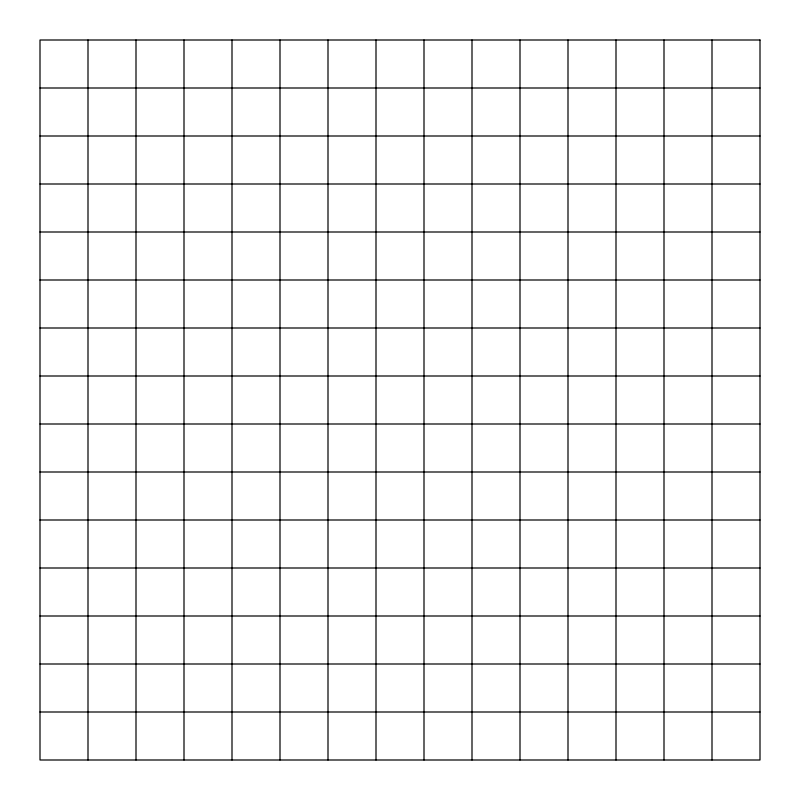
<?xml version="1.0" encoding="UTF-8"?>
<svg xmlns="http://www.w3.org/2000/svg" width="800" height="800" viewBox="0 0 800 800"><rect width="100%" height="100%" fill="white"/><g stroke="black" fill="none" stroke-linecap="round" stroke-linejoin="round"><path stroke-width="1.2" d="M40 88L760 88M40 136L760 136M40 184L760 184M40 232L760 232M40 280L760 280M40 328L760 328M40 376L760 376M40 424L760 424M40 472L760 472M40 520L760 520M40 568L760 568M40 616L760 616M40 664L760 664M40 712L760 712M712 40L712 760M664 40L664 760M616 40L616 760M568 40L568 760M520 40L520 760M472 40L472 760M424 40L424 760M376 40L376 760M328 40L328 760M280 40L280 760M232 40L232 760M184 40L184 760M136 40L136 760M88 40L88 760M760 40L40 40L40 760L760 760L760 40"/></g></svg>
